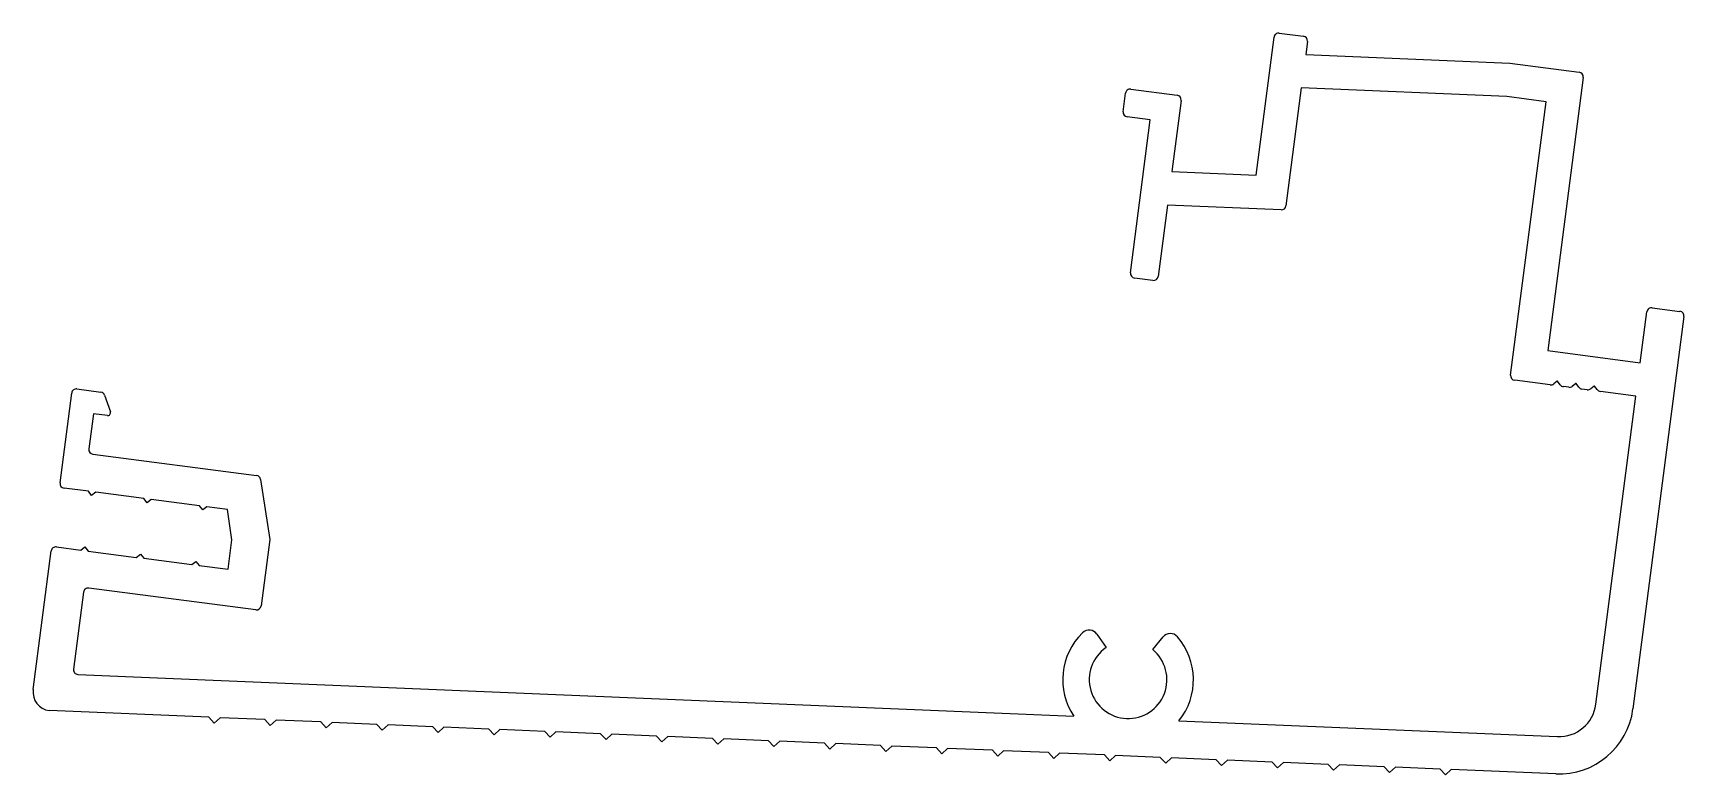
# Model space of a CAD drawing. Extents: x -47.2 to 41.2, y 0.2 to 39.9.
import ezdxf

# ---------------------------------------------------------------- set-up
doc = ezdxf.new("R2010")
doc.units = 0
doc.layers.add('1', color=7, linetype='CONTINUOUS')

msp = doc.modelspace()

# ---------------------------------------------------------------- linework, layer by layer
at = {"layer": '1', "color": 7, "linetype": 'CONTINUOUS'}
for p, q in [((19.5, 39.942), (20.789, 39.775)), ((18.258, 32.336), (19.219, 39.727)), ((21.004, 39.494), (20.914, 38.797)), ((20.914, 38.797), (31.846, 38.337)), ((31.846, 38.337), (35.564, 37.853)), ((35.78, 37.573), (33.878, 22.946)), ((11.137, 35.736), (11.266, 36.727)), ((11.546, 36.943), (14.025, 36.62)), ((14.241, 36.34), (13.745, 32.526)), ((20.681, 37.005), (19.86, 30.695)), ((31.691, 36.542), (20.681, 37.005)), ((33.795, 36.268), (31.691, 36.542)), ((31.893, 21.641), (33.795, 36.268)), ((12.592, 35.294), (11.353, 35.455)), ((11.528, 27.113), (12.592, 35.294)), ((13.745, 32.526), (18.258, 32.336)), ((13.512, 30.734), (13.016, 26.92)), ((19.602, 30.478), (13.512, 30.734)), ((12.736, 26.704), (11.744, 26.833)), ((41.174, 24.77), (38.443, 3.77)), ((38.836, 22.301), (39.191, 25.028)), ((39.471, 25.244), (40.958, 25.05)), ((33.878, 22.946), (38.836, 22.301)), ((34.014, 21.113), (32.109, 21.361)), ((34.391, 21.311), (34.199, 21.163)), ((34.549, 21.117), (34.402, 21.309)), ((-45.8, 15.869), (-45.175, 20.678)), ((-44.895, 20.894), (-43.618, 20.728)), ((-43.414, 20.562), (-43.104, 19.67)), ((35.006, 20.984), (34.715, 21.022)), ((35.382, 21.182), (35.19, 21.034)), ((35.541, 20.988), (35.393, 21.18)), ((35.997, 20.855), (35.707, 20.893)), ((36.374, 21.053), (36.182, 20.905)), ((36.532, 20.859), (36.385, 21.051)), ((36.46, 4.028), (38.604, 20.516)), ((38.604, 20.516), (36.698, 20.764)), ((-44.016, 19.57), (-44.261, 17.685)), ((-43.265, 19.472), (-44.016, 19.57)), ((-44.046, 17.405), (-35.273, 16.264)), ((-35.058, 16.054), (-34.572, 12.839)), ((-44.283, 15.419), (-45.585, 15.589)), ((-44.111, 15.195), (-44.283, 15.419)), ((-43.886, 15.368), (-44.111, 15.195)), ((-41.308, 15.032), (-43.886, 15.368)), ((-41.136, 14.808), (-41.308, 15.032)), ((-40.912, 14.981), (-41.136, 14.808)), ((-38.333, 14.646), (-40.912, 14.981)), ((-38.161, 14.421), (-38.333, 14.646)), ((-37.937, 14.594), (-38.161, 14.421)), ((-36.839, 14.451), (-37.937, 14.594)), ((-36.592, 12.818), (-36.839, 14.451)), ((-45.994, 12.44), (-44.693, 12.271)), ((-44.693, 12.271), (-44.468, 12.443)), ((-44.468, 12.443), (-44.296, 12.219)), ((-36.797, 11.244), (-36.592, 12.818)), ((-34.572, 12.839), (-35.034, 9.291)), ((-47.239, 4.806), (-46.274, 12.224)), ((-44.296, 12.219), (-41.718, 11.884)), ((-41.718, 11.884), (-41.494, 12.056)), ((-41.494, 12.056), (-41.321, 11.832)), ((-41.321, 11.832), (-38.743, 11.497)), ((-38.743, 11.497), (-38.519, 11.67)), ((-38.519, 11.67), (-38.346, 11.445)), ((-38.346, 11.445), (-36.797, 11.244)), ((-44.544, 10.024), (-45.079, 5.904)), ((-35.314, 9.076), (-44.263, 10.24)), ((9.727, 7.774), (10.225, 7.051)), ((12.723, 6.946), (13.28, 7.625)), ((-44.842, 5.622), (8.504, 3.377)), ((-37.826, 3.325), (-46.376, 3.685)), ((-37.539, 3.013), (-37.826, 3.325)), ((-37.227, 3.3), (-37.539, 3.013)), ((-34.829, 3.199), (-37.227, 3.3)), ((-34.542, 2.887), (-34.829, 3.199)), ((-34.23, 3.174), (-34.542, 2.887)), ((-31.832, 3.073), (-34.23, 3.174)), ((-31.545, 2.761), (-31.832, 3.073)), ((-31.232, 3.048), (-31.545, 2.761)), ((-28.834, 2.947), (-31.232, 3.048)), ((-28.547, 2.634), (-28.834, 2.947)), ((-28.235, 2.922), (-28.547, 2.634)), ((-25.837, 2.821), (-28.235, 2.922)), ((-25.55, 2.508), (-25.837, 2.821)), ((-25.238, 2.795), (-25.55, 2.508)), ((-22.84, 2.695), (-25.238, 2.795)), ((-22.553, 2.382), (-22.84, 2.695)), ((-22.24, 2.669), (-22.553, 2.382)), ((-19.842, 2.568), (-22.24, 2.669)), ((14.129, 3.141), (34.392, 2.288)), ((-19.555, 2.256), (-19.842, 2.568)), ((-19.243, 2.543), (-19.555, 2.256)), ((-16.845, 2.442), (-19.243, 2.543)), ((-16.558, 2.13), (-16.845, 2.442)), ((-16.246, 2.417), (-16.558, 2.13)), ((-13.848, 2.316), (-16.246, 2.417)), ((-13.561, 2.004), (-13.848, 2.316)), ((-13.248, 2.291), (-13.561, 2.004)), ((-10.85, 2.19), (-13.248, 2.291)), ((-10.563, 1.878), (-10.85, 2.19)), ((-10.251, 2.165), (-10.563, 1.878)), ((-7.853, 2.064), (-10.251, 2.165)), ((-7.566, 1.752), (-7.853, 2.064)), ((-7.253, 2.039), (-7.566, 1.752)), ((-4.856, 1.938), (-7.253, 2.039)), ((-4.568, 1.625), (-4.856, 1.938)), ((-4.256, 1.913), (-4.568, 1.625)), ((-1.858, 1.812), (-4.256, 1.913)), ((-1.571, 1.499), (-1.858, 1.812)), ((-1.259, 1.786), (-1.571, 1.499)), ((1.139, 1.685), (-1.259, 1.786)), ((1.426, 1.373), (1.139, 1.685)), ((1.739, 1.66), (1.426, 1.373)), ((4.136, 1.559), (1.739, 1.66)), ((4.424, 1.247), (4.136, 1.559)), ((4.736, 1.534), (4.424, 1.247)), ((7.134, 1.433), (4.736, 1.534)), ((7.421, 1.121), (7.134, 1.433)), ((7.733, 1.408), (7.421, 1.121)), ((10.131, 1.307), (7.733, 1.408)), ((10.418, 0.995), (10.131, 1.307)), ((10.731, 1.282), (10.418, 0.995)), ((13.128, 1.181), (10.731, 1.282)), ((13.416, 0.869), (13.128, 1.181)), ((13.728, 1.156), (13.416, 0.869)), ((16.126, 1.055), (13.728, 1.156)), ((16.413, 0.742), (16.126, 1.055)), ((16.725, 1.03), (16.413, 0.742)), ((19.123, 0.929), (16.725, 1.03)), ((19.41, 0.616), (19.123, 0.929)), ((19.723, 0.903), (19.41, 0.616)), ((22.121, 0.803), (19.723, 0.903)), ((22.408, 0.49), (22.121, 0.803)), ((22.72, 0.777), (22.408, 0.49)), ((25.118, 0.676), (22.72, 0.777)), ((25.405, 0.364), (25.118, 0.676)), ((25.717, 0.651), (25.405, 0.364)), ((28.115, 0.55), (25.717, 0.651)), ((28.402, 0.238), (28.115, 0.55)), ((28.715, 0.525), (28.402, 0.238)), ((34.308, 0.29), (28.715, 0.525))]:
    msp.add_line(p, q, dxfattribs=at)
for centre, radius, start, end in [((19.467, 39.694), 0.25, 82.59033, 172.59033), ((20.756, 39.527), 0.25, 352.59033, 82.59033), ((35.532, 37.605), 0.25, 352.59033, 82.59033), ((11.514, 36.695), 0.25, 82.59033, 172.59033), ((13.993, 36.373), 0.25, 352.59033, 82.59033), ((11.385, 35.703), 0.25, 172.59033, 262.59033), ((19.612, 30.728), 0.25, 267.59033, 352.59033), ((11.776, 27.081), 0.25, 172.59033, 262.59033), ((12.768, 26.952), 0.25, 262.59033, 352.59033), ((39.439, 24.996), 0.25, 82.59033, 172.59033), ((40.926, 24.803), 0.25, 352.59033, 82.59033), ((32.141, 21.609), 0.25, 172.59033, 262.59033), ((34.395, 21.304), 0.008, 37.59033, 127.59033), ((-44.927, 20.646), 0.25, 82.59033, 172.59033), ((-43.65, 20.48), 0.25, 19.15538, 82.59033), ((34.046, 21.361), 0.25, 262.59033, 307.59033), ((34.747, 21.27), 0.25, 217.59033, 262.59033), ((35.038, 21.232), 0.25, 262.59033, 307.59033), ((35.387, 21.175), 0.008, 37.59033, 127.59033), ((35.739, 21.141), 0.25, 217.59033, 262.59033), ((36.029, 21.103), 0.25, 262.59033, 307.59033), ((36.379, 21.046), 0.008, 37.59033, 127.59033), ((36.731, 21.012), 0.25, 217.59033, 262.59033), ((-43.246, 19.621), 0.15, 262.59033, 19.15538), ((-44.013, 17.653), 0.25, 172.59033, 262.59033), ((-35.305, 16.016), 0.25, 8.59033, 82.59033), ((-45.552, 15.836), 0.25, 172.59033, 262.59033), ((-46.026, 12.192), 0.25, 82.59033, 172.59033), ((-44.296, 9.992), 0.25, 82.59033, 172.59033), ((-35.282, 9.324), 0.25, 262.59033, 352.59033), ((9.316, 7.491), 0.5, 34.52912, 134.12319), ((11.404, 5.337), 3.5, 134.12319, 214.05206), ((13.666, 7.308), 0.5, 41.05747, 140.65153), ((11.404, 5.337), 3.5, 321.1286, 41.05747), ((11.404, 5.337), 2.08, 124.52912, 50.65153), ((-44.831, 5.872), 0.25, 172.59033, 267.59033), ((-46.247, 4.677), 1, 172.59033, 262.59033), ((34.476, 4.286), 4, 267.59033, 352.59033), ((34.476, 4.286), 2, 267.59033, 352.59033)]:
    msp.add_arc(centre, radius, start, end, dxfattribs=at)

doc.saveas('drawing.dxf')
